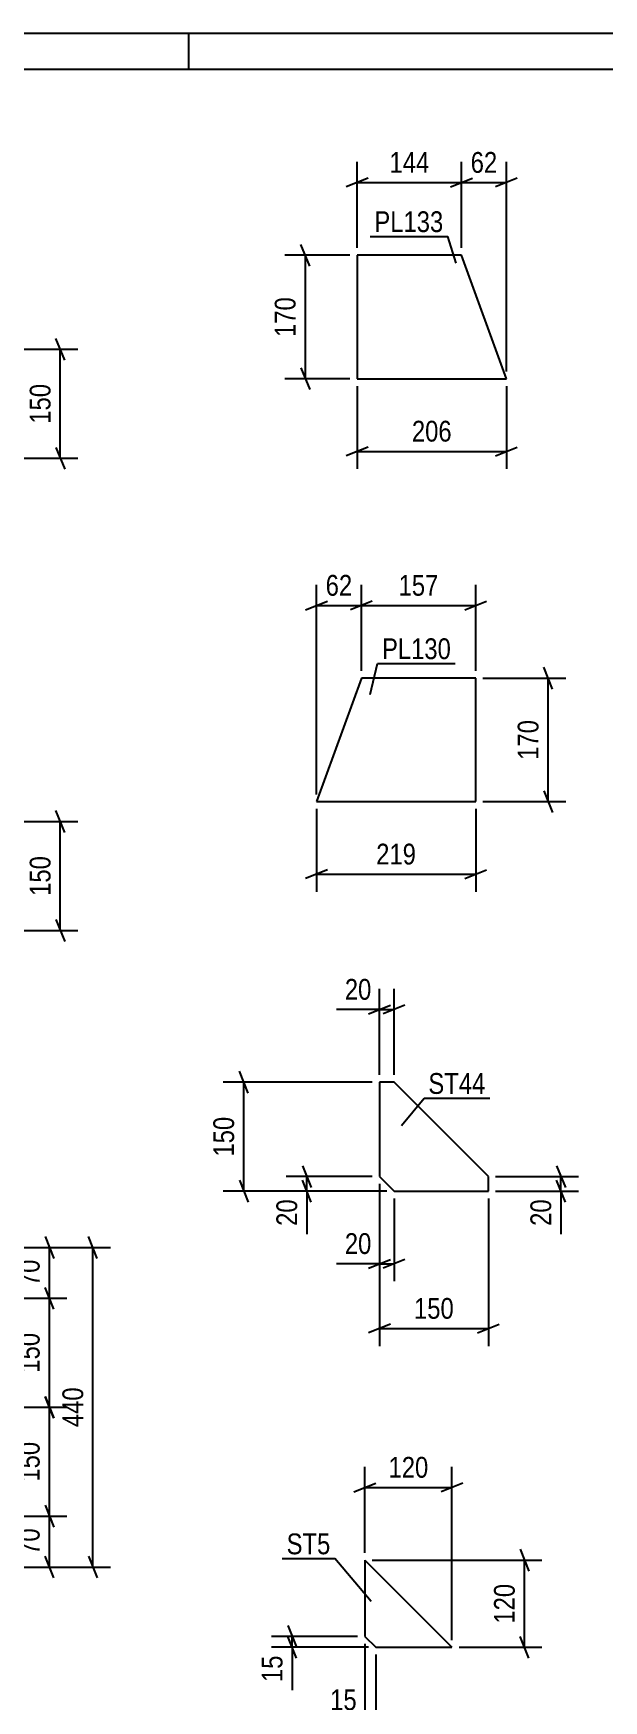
# Model space of a CAD drawing. Header units: millimetres. Extents: x 0 to 594, y 0 to 420.
# Drawn here: x 152.6 to 231.1, y 190.5 to 420 of the extents above; entities that cross this region are included whole.
import ezdxf

# ---------------------------------------------------------------- set-up
doc = ezdxf.new("R2010")
doc.units = ezdxf.units.MM
doc.styles.add('Arial Narrow', font='ARIALN.TTF', dxfattribs={"height": 0.2})

# ---------------------------------------------------------------- blocks, each defined once
blk = doc.blocks.new('Unknown-284936363-1134')
at = {"color": 5, "linetype": 'Continuous'}
for p, q in [((594, 420), (0, 420)), ((174, 415), (174, 420)), ((589, 415), (5, 415))]:
    blk.add_line(p, q, dxfattribs=at)
blk = doc.blocks.new('Part-284936363-8346 - 8345')
at = {"color": 2, "linetype": 'Continuous'}
for p, q in [((202.26, 275.61), (200.26, 275.61)), ((200.26, 275.61), (200.26, 262.61)), ((215.26, 262.61), (202.26, 275.61)), ((200.26, 262.61), (202.26, 260.61)), ((215.26, 260.61), (215.26, 262.61)), ((202.26, 260.61), (215.26, 260.61))]:
    blk.add_line(p, q, dxfattribs=at)
blk = doc.blocks.new('Part-284936363-8422 - 8421')
at = {"color": 2, "linetype": 'Continuous'}
for p, q in [((197.18, 389.45), (197.18, 372.45)), ((211.55, 389.45), (197.18, 389.45)), ((217.74, 372.45), (211.55, 389.45)), ((197.18, 372.45), (217.74, 372.45))]:
    blk.add_line(p, q, dxfattribs=at)
blk = doc.blocks.new('Part-284936363-8429 - 8428')
at = {"color": 2, "linetype": 'Continuous'}
for p, q in [((197.76, 331.23), (191.57, 314.23)), ((213.51, 331.23), (197.76, 331.23)), ((213.51, 314.23), (213.51, 331.23)), ((191.57, 314.23), (213.51, 314.23))]:
    blk.add_line(p, q, dxfattribs=at)
blk = doc.blocks.new('Part-284936363-8468 - 8467')
at = {"color": 2, "linetype": 'Continuous'}
for p, q in [((198.24, 209.81), (198.24, 199.31)), ((198.24, 209.81), (210.24, 197.81)), ((198.24, 199.31), (199.74, 197.81)), ((199.74, 197.81), (210.24, 197.81))]:
    blk.add_line(p, q, dxfattribs=at)
blk = doc.blocks.new('StraightDimension-284936363-8745 - 8337')
at = {"color": 7, "linetype": 'Continuous'}
for p, q in [((132.28, 376.5), (158.68, 376.5)), ((156.88, 375), (155.68, 378)), ((156.28, 361.5), (156.28, 376.5)), ((155.68, 363), (156.88, 360)), ((147.28, 361.5), (158.68, 361.5))]:
    blk.add_line(p, q, dxfattribs=at)
at = {"color": 0}
blk.add_wipeout([(155.53, 372.34), (151.33, 372.34), (151.33, 365.66), (155.53, 365.66)], dxfattribs=at)
at = {"color": 3, "style": 'Arial Narrow'}
blk.add_text('150', height=2.863, rotation=90.0002, dxfattribs=at).set_placement((154.93, 366.26))
blk = doc.blocks.new('StraightDimension-284936363-8749 - 8337')
at = {"color": 7, "linetype": 'Continuous'}
for p, q in [((156.88, 310), (155.68, 313)), ((147.28, 311.5), (158.68, 311.5)), ((156.28, 296.5), (156.28, 311.5)), ((132.28, 296.5), (158.68, 296.5)), ((155.68, 298), (156.88, 295))]:
    blk.add_line(p, q, dxfattribs=at)
at = {"color": 0}
blk.add_wipeout([(155.53, 307.34), (151.33, 307.34), (151.33, 300.66), (155.53, 300.66)], dxfattribs=at)
at = {"color": 3, "style": 'Arial Narrow'}
blk.add_text('150', height=2.863, rotation=90.0002, dxfattribs=at).set_placement((154.93, 301.26))
blk = doc.blocks.new('StraightDimension-284936363-8825 - 8345')
at = {"color": 7, "linetype": 'Continuous'}
for p, q in [((200.26, 261.61), (200.26, 239.29)), ((215.26, 259.61), (215.26, 239.29)), ((201.76, 242.29), (198.76, 241.09)), ((200.26, 241.69), (215.26, 241.69)), ((213.76, 241.09), (216.76, 242.29))]:
    blk.add_line(p, q, dxfattribs=at)
at = {"color": 0}
blk.add_wipeout([(211.1, 242.44), (211.1, 246.64), (204.41, 246.64), (204.41, 242.44)], dxfattribs=at)
at = {"color": 3, "style": 'Arial Narrow'}
blk.add_text('150', height=2.863, dxfattribs=at).set_placement((205.01, 243.04))
blk = doc.blocks.new('StraightDimension-284936363-8817 - 8345')
at = {"color": 7, "linetype": 'Continuous'}
for p, q in [((224.66, 264.11), (225.86, 261.11)), ((216.26, 262.61), (227.66, 262.61)), ((225.86, 259.11), (224.66, 262.11)), ((225.26, 260.61), (225.26, 262.61)), ((216.26, 260.61), (227.66, 260.61))]:
    blk.add_line(p, q, dxfattribs=at)
at = {"color": 0}
blk.add_wipeout([(224.51, 260.09), (220.31, 260.09), (220.31, 255.23), (224.51, 255.23)], dxfattribs=at)
at = {"color": 7, "linetype": 'Continuous'}
blk.add_line((225.26, 260.61), (225.26, 254.71), dxfattribs=at)
blk.add_line((225.26, 260.61), (225.26, 254.71), dxfattribs=at)
at = {"color": 3, "style": 'Arial Narrow'}
blk.add_text('20', height=2.863, rotation=90.0002, dxfattribs=at).set_placement((223.91, 255.83))
blk = doc.blocks.new('StraightDimension-284936363-8809 - 8345')
at = {"color": 7, "linetype": 'Continuous'}
for p, q in [((200.26, 261.61), (200.26, 248.21)), ((202.26, 259.61), (202.26, 248.21)), ((198.76, 250.01), (201.76, 251.21)), ((200.26, 250.61), (202.26, 250.61)), ((203.76, 251.21), (200.76, 250.01))]:
    blk.add_line(p, q, dxfattribs=at)
at = {"color": 0}
blk.add_wipeout([(199.73, 251.36), (199.73, 255.56), (194.88, 255.56), (194.88, 251.36)], dxfattribs=at)
at = {"color": 7, "linetype": 'Continuous'}
blk.add_line((200.26, 250.61), (194.35, 250.61), dxfattribs=at)
blk.add_line((200.26, 250.61), (194.35, 250.61), dxfattribs=at)
at = {"color": 3, "style": 'Arial Narrow'}
blk.add_text('20', height=2.863, dxfattribs=at).set_placement((195.48, 251.96))
blk = doc.blocks.new('StraightDimension-284936363-8829 - 8345')
at = {"color": 7, "linetype": 'Continuous'}
for p, q in [((199.26, 275.61), (178.72, 275.61)), ((182.17, 274.11), (180.97, 277.11)), ((181.57, 260.61), (181.57, 275.61)), ((180.97, 262.11), (182.17, 259.11)), ((201.26, 260.61), (178.72, 260.61))]:
    blk.add_line(p, q, dxfattribs=at)
at = {"color": 0}
blk.add_wipeout([(180.82, 271.45), (176.62, 271.45), (176.62, 264.77), (180.82, 264.77)], dxfattribs=at)
at = {"color": 3, "style": 'Arial Narrow'}
blk.add_text('150', height=2.863, rotation=90.0002, dxfattribs=at).set_placement((180.22, 265.37))
blk = doc.blocks.new('StraightDimension-284936363-8821 - 8345')
at = {"color": 7, "linetype": 'Continuous'}
for p, q in [((189.66, 264.11), (190.86, 261.11)), ((199.26, 262.61), (187.41, 262.61)), ((190.86, 259.11), (189.66, 262.11)), ((190.26, 260.61), (190.26, 262.61)), ((201.26, 260.61), (187.41, 260.61))]:
    blk.add_line(p, q, dxfattribs=at)
at = {"color": 0}
blk.add_wipeout([(189.51, 260.09), (185.31, 260.09), (185.31, 255.23), (189.51, 255.23)], dxfattribs=at)
at = {"color": 7, "linetype": 'Continuous'}
blk.add_line((190.26, 260.61), (190.26, 254.71), dxfattribs=at)
blk.add_line((190.26, 260.61), (190.26, 254.71), dxfattribs=at)
at = {"color": 3, "style": 'Arial Narrow'}
blk.add_text('20', height=2.863, rotation=90.0002, dxfattribs=at).set_placement((188.91, 255.83))
blk = doc.blocks.new('StraightDimension-284936363-8813 - 8345')
at = {"color": 7, "linetype": 'Continuous'}
for p, q in [((200.26, 276.61), (200.26, 288.46)), ((202.26, 276.61), (202.26, 288.46)), ((198.76, 285.01), (201.76, 286.21)), ((200.26, 285.61), (202.26, 285.61)), ((203.76, 286.21), (200.76, 285.01))]:
    blk.add_line(p, q, dxfattribs=at)
at = {"color": 0}
blk.add_wipeout([(199.73, 286.36), (199.73, 290.56), (194.88, 290.56), (194.88, 286.36)], dxfattribs=at)
at = {"color": 7, "linetype": 'Continuous'}
blk.add_line((200.26, 285.61), (194.35, 285.61), dxfattribs=at)
blk.add_line((200.26, 285.61), (194.35, 285.61), dxfattribs=at)
at = {"color": 3, "style": 'Arial Narrow'}
blk.add_text('20', height=2.863, dxfattribs=at).set_placement((195.48, 286.96))
blk = doc.blocks.new('StraightDimension-284936363-11464 - 8421')
at = {"color": 7, "linetype": 'Continuous'}
for p, q in [((197.18, 390.45), (197.18, 402.3)), ((211.55, 390.45), (211.55, 402.3)), ((198.68, 400.05), (195.68, 398.85)), ((197.18, 399.45), (211.55, 399.45)), ((210.05, 398.85), (213.05, 400.05))]:
    blk.add_line(p, q, dxfattribs=at)
at = {"color": 0}
blk.add_wipeout([(207.71, 400.2), (207.71, 404.4), (201.03, 404.4), (201.03, 400.2)], dxfattribs=at)
at = {"color": 3, "style": 'Arial Narrow'}
blk.add_text('144', height=2.863, dxfattribs=at).set_placement((201.63, 400.8))
blk = doc.blocks.new('StraightDimension-284936363-8991 - 8421')
at = {"color": 7, "linetype": 'Continuous'}
for p, q in [((197.18, 371.45), (197.18, 360.05)), ((217.74, 371.45), (217.74, 360.05)), ((198.68, 363.05), (195.68, 361.85)), ((216.24, 361.85), (219.24, 363.05)), ((197.18, 362.45), (217.74, 362.45))]:
    blk.add_line(p, q, dxfattribs=at)
at = {"color": 0}
blk.add_wipeout([(210.8, 363.2), (210.8, 367.4), (204.12, 367.4), (204.12, 363.2)], dxfattribs=at)
at = {"color": 3, "style": 'Arial Narrow'}
blk.add_text('206', height=2.863, dxfattribs=at).set_placement((204.72, 363.8))
blk = doc.blocks.new('StraightDimension-284936363-8983 - 8421')
at = {"color": 7, "linetype": 'Continuous'}
for p, q in [((190.64, 387.95), (189.44, 390.95)), ((196.18, 389.45), (187.19, 389.45)), ((190.04, 372.45), (190.04, 389.45)), ((196.18, 372.45), (187.19, 372.45)), ((189.44, 373.95), (190.64, 370.95))]:
    blk.add_line(p, q, dxfattribs=at)
at = {"color": 0}
blk.add_wipeout([(189.29, 384.29), (185.09, 384.29), (185.09, 377.6), (189.29, 377.6)], dxfattribs=at)
at = {"color": 3, "style": 'Arial Narrow'}
blk.add_text('170', height=2.863, rotation=90.0002, dxfattribs=at).set_placement((188.69, 378.2))
blk = doc.blocks.new('StraightDimension-284936363-11463 - 8421')
at = {"color": 7, "linetype": 'Continuous'}
for p, q in [((211.55, 390.45), (211.55, 402.3)), ((217.74, 373.45), (217.74, 402.3)), ((210.05, 398.85), (213.05, 400.05)), ((211.55, 399.45), (217.74, 399.45)), ((219.24, 400.05), (216.24, 398.85))]:
    blk.add_line(p, q, dxfattribs=at)
at = {"color": 0}
blk.add_wipeout([(217.08, 400.2), (217.08, 404.4), (212.22, 404.4), (212.22, 400.2)], dxfattribs=at)
at = {"color": 3, "style": 'Arial Narrow'}
blk.add_text('62', height=2.863, dxfattribs=at).set_placement((212.82, 400.8))
blk = doc.blocks.new('StraightDimension-284936363-11425 - 8428')
at = {"color": 7, "linetype": 'Continuous'}
for p, q in [((197.76, 332.23), (197.76, 344.08)), ((213.51, 332.23), (213.51, 344.08)), ((199.26, 341.83), (196.26, 340.63)), ((197.76, 341.23), (213.51, 341.23)), ((212.01, 340.63), (215.01, 341.83))]:
    blk.add_line(p, q, dxfattribs=at)
at = {"color": 0}
blk.add_wipeout([(208.98, 341.98), (208.98, 346.18), (202.29, 346.18), (202.29, 341.98)], dxfattribs=at)
at = {"color": 3, "style": 'Arial Narrow'}
blk.add_text('157', height=2.863, dxfattribs=at).set_placement((202.89, 342.58))
blk = doc.blocks.new('StraightDimension-284936363-9004 - 8428')
at = {"color": 7, "linetype": 'Continuous'}
for p, q in [((191.57, 313.23), (191.57, 301.83)), ((213.51, 313.23), (213.51, 301.83)), ((193.07, 304.83), (190.07, 303.63)), ((191.57, 304.23), (213.51, 304.23)), ((212.01, 303.63), (215.01, 304.83))]:
    blk.add_line(p, q, dxfattribs=at)
at = {"color": 0}
blk.add_wipeout([(205.88, 304.98), (205.88, 309.18), (199.2, 309.18), (199.2, 304.98)], dxfattribs=at)
at = {"color": 3, "style": 'Arial Narrow'}
blk.add_text('219', height=2.863, dxfattribs=at).set_placement((199.8, 305.58))
blk = doc.blocks.new('StraightDimension-284936363-8996 - 8428')
at = {"color": 7, "linetype": 'Continuous'}
for p, q in [((214.51, 331.23), (225.91, 331.23)), ((224.11, 329.73), (222.91, 332.73)), ((223.51, 314.23), (223.51, 331.23)), ((222.91, 315.73), (224.11, 312.73)), ((214.51, 314.23), (225.91, 314.23))]:
    blk.add_line(p, q, dxfattribs=at)
at = {"color": 0}
blk.add_wipeout([(222.76, 326.07), (218.56, 326.07), (218.56, 319.39), (222.76, 319.39)], dxfattribs=at)
at = {"color": 3, "style": 'Arial Narrow'}
blk.add_text('170', height=2.863, rotation=90.0002, dxfattribs=at).set_placement((222.16, 319.99))
blk = doc.blocks.new('StraightDimension-284936363-11426 - 8428')
at = {"color": 7, "linetype": 'Continuous'}
for p, q in [((191.57, 315.23), (191.57, 344.08)), ((197.76, 332.23), (197.76, 344.08)), ((190.07, 340.63), (193.07, 341.83)), ((191.57, 341.23), (197.76, 341.23)), ((199.26, 341.83), (196.26, 340.63))]:
    blk.add_line(p, q, dxfattribs=at)
at = {"color": 0}
blk.add_wipeout([(197.09, 341.98), (197.09, 346.18), (192.24, 346.18), (192.24, 341.98)], dxfattribs=at)
at = {"color": 3, "style": 'Arial Narrow'}
blk.add_text('62', height=2.863, dxfattribs=at).set_placement((192.84, 342.58))
blk = doc.blocks.new('StraightDimension-284936363-9048 - 8459')
at = {"color": 7, "linetype": 'Continuous'}
for p, q in [((145.78, 252.86), (157.18, 252.86)), ((154.18, 254.36), (155.38, 251.36)), ((154.78, 245.86), (154.78, 252.86)), ((138.78, 245.86), (157.18, 245.86)), ((155.38, 244.36), (154.18, 247.36))]:
    blk.add_line(p, q, dxfattribs=at)
at = {"color": 0}
blk.add_wipeout([(154.03, 251.79), (149.83, 251.79), (149.83, 246.94), (154.03, 246.94)], dxfattribs=at)
at = {"color": 3, "style": 'Arial Narrow'}
blk.add_text('70', height=2.863, rotation=90.0002, dxfattribs=at).set_placement((153.43, 247.54))
blk = doc.blocks.new('StraightDimension-284936363-9051 - 8459')
at = {"color": 7, "linetype": 'Continuous'}
for p, q in [((138.78, 215.86), (157.18, 215.86)), ((154.18, 217.36), (155.38, 214.36)), ((154.78, 208.86), (154.78, 215.86)), ((155.38, 207.36), (154.18, 210.36)), ((145.78, 208.86), (157.18, 208.86))]:
    blk.add_line(p, q, dxfattribs=at)
at = {"color": 0}
blk.add_wipeout([(154.03, 214.79), (149.83, 214.79), (149.83, 209.94), (154.03, 209.94)], dxfattribs=at)
at = {"color": 3, "style": 'Arial Narrow'}
blk.add_text('70', height=2.863, rotation=90.0002, dxfattribs=at).set_placement((153.43, 210.54))
blk = doc.blocks.new('StraightDimension-284936363-9064 - 8459')
at = {"color": 7, "linetype": 'Continuous'}
for p, q in [((145.78, 252.86), (163.18, 252.86)), ((161.38, 251.36), (160.18, 254.36)), ((160.78, 208.86), (160.78, 252.86)), ((160.18, 210.36), (161.38, 207.36)), ((145.78, 208.86), (163.18, 208.86))]:
    blk.add_line(p, q, dxfattribs=at)
at = {"color": 0}
blk.add_wipeout([(160.03, 234.21), (155.83, 234.21), (155.83, 227.52), (160.03, 227.52)], dxfattribs=at)
at = {"color": 3, "style": 'Arial Narrow'}
blk.add_text('440', height=2.863, rotation=90.0002, dxfattribs=at).set_placement((159.43, 228.12))
blk = doc.blocks.new('StraightDimension-284936363-16639 - 8459')
at = {"color": 7, "linetype": 'Continuous'}
for p, q in [((155.38, 229.36), (154.18, 232.36)), ((138.78, 230.86), (157.18, 230.86)), ((154.78, 215.86), (154.78, 230.86)), ((138.78, 215.86), (157.18, 215.86)), ((154.18, 217.36), (155.38, 214.36))]:
    blk.add_line(p, q, dxfattribs=at)
at = {"color": 0}
blk.add_wipeout([(154.03, 226.71), (149.83, 226.71), (149.83, 220.02), (154.03, 220.02)], dxfattribs=at)
at = {"color": 3, "style": 'Arial Narrow'}
blk.add_text('150', height=2.863, rotation=90.0002, dxfattribs=at).set_placement((153.43, 220.62))
blk = doc.blocks.new('StraightDimension-284936363-16641 - 8459')
at = {"color": 7, "linetype": 'Continuous'}
for p, q in [((138.78, 245.86), (157.18, 245.86)), ((155.38, 244.36), (154.18, 247.36)), ((154.78, 230.86), (154.78, 245.86)), ((154.18, 232.36), (155.38, 229.36)), ((138.78, 230.86), (157.18, 230.86))]:
    blk.add_line(p, q, dxfattribs=at)
at = {"color": 0}
blk.add_wipeout([(154.03, 241.71), (149.83, 241.71), (149.83, 235.02), (154.03, 235.02)], dxfattribs=at)
at = {"color": 3, "style": 'Arial Narrow'}
blk.add_text('150', height=2.863, rotation=90.0002, dxfattribs=at).set_placement((153.43, 235.62))
blk = doc.blocks.new('StraightDimension-284936363-9100 - 8467')
at = {"color": 7, "linetype": 'Continuous'}
for p, q in [((187.64, 200.81), (188.84, 197.81)), ((197.24, 199.31), (185.39, 199.31)), ((198.74, 197.81), (185.39, 197.81)), ((188.84, 196.31), (187.64, 199.31)), ((188.24, 197.81), (188.24, 199.31))]:
    blk.add_line(p, q, dxfattribs=at)
at = {"color": 0}
blk.add_wipeout([(187.49, 197.28), (183.29, 197.28), (183.29, 192.43), (187.49, 192.43)], dxfattribs=at)
at = {"color": 7, "linetype": 'Continuous'}
blk.add_line((188.24, 197.81), (188.24, 191.9), dxfattribs=at)
blk.add_line((188.24, 197.81), (188.24, 191.9), dxfattribs=at)
at = {"color": 3, "style": 'Arial Narrow'}
blk.add_text('15', height=2.863, rotation=90.0002, dxfattribs=at).set_placement((186.89, 193.03))
blk = doc.blocks.new('StraightDimension-284936363-9092 - 8467')
at = {"color": 7, "linetype": 'Continuous'}
for p, q in [((198.24, 198.31), (198.24, 185.41)), ((199.74, 196.81), (199.74, 185.41)), ((196.74, 187.21), (199.74, 188.41)), ((201.24, 188.41), (198.24, 187.21)), ((198.24, 187.81), (199.74, 187.81))]:
    blk.add_line(p, q, dxfattribs=at)
at = {"color": 0}
blk.add_wipeout([(197.72, 188.56), (197.72, 192.76), (192.86, 192.76), (192.86, 188.56)], dxfattribs=at)
at = {"color": 7, "linetype": 'Continuous'}
blk.add_line((198.24, 187.81), (192.33, 187.81), dxfattribs=at)
blk.add_line((198.24, 187.81), (192.33, 187.81), dxfattribs=at)
at = {"color": 3, "style": 'Arial Narrow'}
blk.add_text('15', height=2.863, dxfattribs=at).set_placement((193.46, 189.16))
blk = doc.blocks.new('StraightDimension-284936363-9104 - 8467')
at = {"color": 7, "linetype": 'Continuous'}
for p, q in [((219.64, 211.31), (220.84, 208.31)), ((199.24, 209.81), (222.64, 209.81)), ((220.24, 197.81), (220.24, 209.81)), ((211.24, 197.81), (222.64, 197.81)), ((220.84, 196.31), (219.64, 199.31))]:
    blk.add_line(p, q, dxfattribs=at)
at = {"color": 0}
blk.add_wipeout([(219.49, 207.15), (215.29, 207.15), (215.29, 200.47), (219.49, 200.47)], dxfattribs=at)
at = {"color": 3, "style": 'Arial Narrow'}
blk.add_text('120', height=2.863, rotation=90.0002, dxfattribs=at).set_placement((218.89, 201.07))
blk = doc.blocks.new('StraightDimension-284936363-9096 - 8467')
at = {"color": 7, "linetype": 'Continuous'}
for p, q in [((198.24, 210.81), (198.24, 222.66)), ((210.24, 198.81), (210.24, 222.66)), ((196.74, 219.21), (199.74, 220.41)), ((211.74, 220.41), (208.74, 219.21)), ((198.24, 219.81), (210.24, 219.81))]:
    blk.add_line(p, q, dxfattribs=at)
at = {"color": 0}
blk.add_wipeout([(207.58, 220.56), (207.58, 224.76), (200.9, 224.76), (200.9, 220.56)], dxfattribs=at)
at = {"color": 3, "style": 'Arial Narrow'}
blk.add_text('120', height=2.863, dxfattribs=at).set_placement((201.5, 221.16))
blk = doc.blocks.new('Mark-284936363-9304 - 8345')
at = {"color": 0}
blk.add_wipeout([(214.85, 274), (214.85, 277), (206.99, 277), (206.99, 274)], dxfattribs=at)
blk.add_wipeout([(214.85, 274), (214.85, 277), (206.99, 277), (206.99, 274)], dxfattribs=at)
at = {"color": 30, "linetype": 'Continuous'}
for p, q in [((203.29, 269.63), (206.39, 273.4)), ((206.39, 273.4), (215.45, 273.4))]:
    blk.add_line(p, q, dxfattribs=at)
at = {"color": 3, "style": 'Arial Narrow'}
blk.add_text('ST44', height=2.863, dxfattribs=at).set_placement((206.99, 274))
blk = doc.blocks.new('Mark-284936363-9336 - 8421')
at = {"color": 0}
blk.add_wipeout([(209.05, 392.64), (209.05, 395.64), (199.55, 395.64), (199.55, 392.64)], dxfattribs=at)
blk.add_wipeout([(209.05, 392.64), (209.05, 395.64), (199.55, 395.64), (199.55, 392.64)], dxfattribs=at)
at = {"color": 30, "linetype": 'Continuous'}
for p in [(198.95, 392.04), (210.83, 388.38)]:
    blk.add_line(p, (209.65, 392.04), dxfattribs=at)
at = {"color": 3, "style": 'Arial Narrow'}
blk.add_text('PL133', height=2.863, dxfattribs=at).set_placement((199.55, 392.64))
blk = doc.blocks.new('Mark-284936363-9339 - 8428')
at = {"color": 0}
blk.add_wipeout([(210.1, 333.85), (210.1, 336.85), (200.6, 336.85), (200.6, 333.85)], dxfattribs=at)
blk.add_wipeout([(210.1, 333.85), (210.1, 336.85), (200.6, 336.85), (200.6, 333.85)], dxfattribs=at)
at = {"color": 30, "linetype": 'Continuous'}
for p, q in [((198.96, 328.97), (200, 333.25)), ((200, 333.25), (210.7, 333.25))]:
    blk.add_line(p, q, dxfattribs=at)
at = {"color": 3, "style": 'Arial Narrow'}
blk.add_text('PL130', height=2.863, dxfattribs=at).set_placement((200.6, 333.85))
blk = doc.blocks.new('Mark-284936363-9362 - 8467')
at = {"color": 0}
blk.add_wipeout([(193.48, 210.62), (193.48, 213.62), (187.46, 213.62), (187.46, 210.62)], dxfattribs=at)
blk.add_wipeout([(193.48, 210.62), (193.48, 213.62), (187.46, 213.62), (187.46, 210.62)], dxfattribs=at)
at = {"color": 30, "linetype": 'Continuous'}
for p in [(186.86, 210.02), (199.1, 204.11)]:
    blk.add_line(p, (194.08, 210.02), dxfattribs=at)
at = {"color": 3, "style": 'Arial Narrow'}
blk.add_text('ST5', height=2.863, dxfattribs=at).set_placement((187.46, 210.62))

msp = doc.modelspace()

# ---------------------------------------------------------------- block references
for name in ['Unknown-284936363-1134', 'Part-284936363-8422 - 8421', 'Part-284936363-8429 - 8428', 'Part-284936363-8346 - 8345', 'Part-284936363-8468 - 8467']:
    msp.add_blockref(name, (0, 0))

# ---------------------------------------------------------------- next in the draw order: block references
for name in ['StraightDimension-284936363-11464 - 8421', 'StraightDimension-284936363-8745 - 8337', 'StraightDimension-284936363-8991 - 8421', 'StraightDimension-284936363-11425 - 8428', 'StraightDimension-284936363-8749 - 8337', 'StraightDimension-284936363-9004 - 8428', 'StraightDimension-284936363-8825 - 8345', 'StraightDimension-284936363-9048 - 8459', 'StraightDimension-284936363-9051 - 8459', 'StraightDimension-284936363-9100 - 8467']:
    msp.add_blockref(name, (0, 0))

# ---------------------------------------------------------------- next in the draw order: block references
for name in ['StraightDimension-284936363-11463 - 8421', 'StraightDimension-284936363-8983 - 8421', 'StraightDimension-284936363-11426 - 8428', 'StraightDimension-284936363-8996 - 8428', 'StraightDimension-284936363-8817 - 8345', 'StraightDimension-284936363-8809 - 8345', 'StraightDimension-284936363-9064 - 8459', 'StraightDimension-284936363-9092 - 8467']:
    msp.add_blockref(name, (0, 0))

# ---------------------------------------------------------------- next in the draw order: block references
for name in ['Mark-284936363-9336 - 8421', 'Mark-284936363-9339 - 8428', 'StraightDimension-284936363-8829 - 8345', 'StraightDimension-284936363-16639 - 8459', 'StraightDimension-284936363-9104 - 8467']:
    msp.add_blockref(name, (0, 0))

# ---------------------------------------------------------------- next in the draw order: block references
for name in ['StraightDimension-284936363-8813 - 8345', 'StraightDimension-284936363-8821 - 8345', 'StraightDimension-284936363-16641 - 8459', 'StraightDimension-284936363-9096 - 8467']:
    msp.add_blockref(name, (0, 0))

# ---------------------------------------------------------------- next in the draw order: block references
for name in ['Mark-284936363-9304 - 8345', 'Mark-284936363-9362 - 8467']:
    msp.add_blockref(name, (0, 0))

doc.saveas('drawing.dxf')
